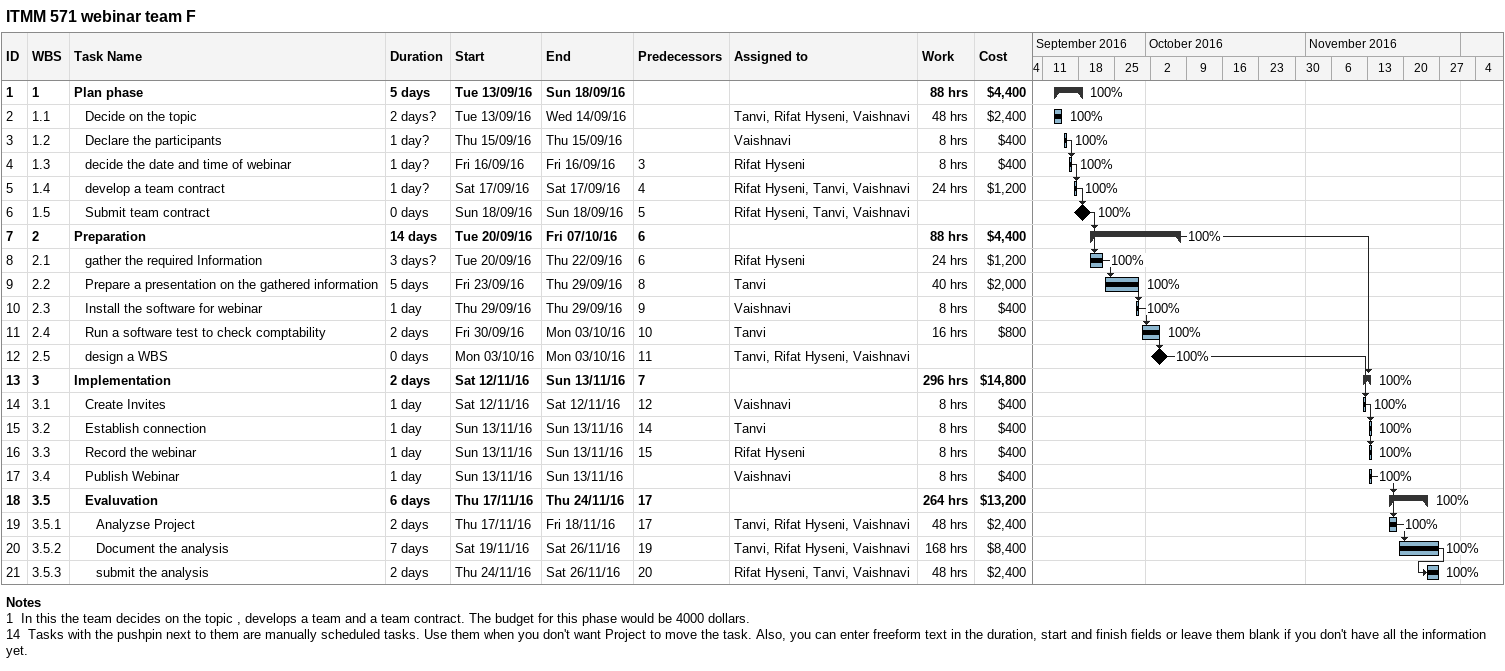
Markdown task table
ITMM 571 webinar team F

| ID | WBS | Task | Duration | Start | Finish | Predecessors | Resources | % complete | Work (h) | Cost ($) |
|---|---|---|---|---|---|---|---|---|---|---|
| 1 | 1 | **Plan phase** | 5d | 2016-09-13 | 2016-09-18 |  |  | 100 | 88 | 4400 |
| 2 | 1.1 | Decide on the topic | 2d? | 2016-09-13 | 2016-09-14 |  | Tanvi, Rifat Hyseni, Vaishnavi | 100 | 48 | 2400 |
| 3 | 1.2 | Declare the participants | 1d? | 2016-09-15 | 2016-09-15 |  | Vaishnavi | 100 | 8 | 400 |
| 4 | 1.3 | decide the date and time of webinar | 1d? | 2016-09-16 | 2016-09-16 | 3 | Rifat Hyseni | 100 | 8 | 400 |
| 5 | 1.4 | develop a team contract | 1d? | 2016-09-17 | 2016-09-17 | 4 | Rifat Hyseni, Tanvi, Vaishnavi | 100 | 24 | 1200 |
| 6 | 1.5 | Submit team contract | 0d | 2016-09-18 | 2016-09-18 | 5 | Rifat Hyseni, Tanvi, Vaishnavi | 100 |  |  |
| 7 | 2 | **Preparation** | 14d | 2016-09-20 | 2016-10-07 | 6 |  | 100 | 88 | 4400 |
| 8 | 2.1 | gather the required Information | 3d? | 2016-09-20 | 2016-09-22 | 6 | Rifat Hyseni | 100 | 24 | 1200 |
| 9 | 2.2 | Prepare a presentation on the gathered information | 5d | 2016-09-23 | 2016-09-29 | 8 | Tanvi | 100 | 40 | 2000 |
| 10 | 2.3 | Install the software for webinar | 1d | 2016-09-29 | 2016-09-29 | 9 | Vaishnavi | 100 | 8 | 400 |
| 11 | 2.4 | Run a software test to check comptability | 2d | 2016-09-30 | 2016-10-03 | 10 | Tanvi | 100 | 16 | 800 |
| 12 | 2.5 | design a WBS | 0d | 2016-10-03 | 2016-10-03 | 11 | Tanvi, Rifat Hyseni, Vaishnavi | 100 |  |  |
| 13 | 3 | **Implementation** | 2d | 2016-11-12 | 2016-11-13 | 7 |  | 100 | 296 | 14800 |
| 14 | 3.1 | Create Invites | 1d | 2016-11-12 | 2016-11-12 | 12 | Vaishnavi | 100 | 8 | 400 |
| 15 | 3.2 | Establish connection | 1d | 2016-11-13 | 2016-11-13 | 14 | Tanvi | 100 | 8 | 400 |
| 16 | 3.3 | Record the webinar | 1d | 2016-11-13 | 2016-11-13 | 15 | Rifat Hyseni | 100 | 8 | 400 |
| 17 | 3.4 | Publish Webinar | 1d | 2016-11-13 | 2016-11-13 |  | Vaishnavi | 100 | 8 | 400 |
| 18 | 3.5 | **Evaluvation** | 6d | 2016-11-17 | 2016-11-24 | 17 |  | 100 | 264 | 13200 |
| 19 | 3.5.1 | Analyzse Project | 2d | 2016-11-17 | 2016-11-18 | 17 | Tanvi, Rifat Hyseni, Vaishnavi | 100 | 48 | 2400 |
| 20 | 3.5.2 | Document the analysis | 7d | 2016-11-19 | 2016-11-26 | 19 | Tanvi, Rifat Hyseni, Vaishnavi | 100 | 168 | 8400 |
| 21 | 3.5.3 | submit the analysis | 2d | 2016-11-24 | 2016-11-26 | 20 | Rifat Hyseni, Tanvi, Vaishnavi | 100 | 48 | 2400 |

Notes
- 1: In this the team decides on the topic , develops a team and a team contract. The budget for this phase would be 4000 dollars.
- 14: Tasks with the pushpin next to them are manually scheduled tasks. Use them when you don't want Project to move the task. Also, you can enter freeform text in the duration, start and finish fields or leave them blank if you don't have all the information yet.
